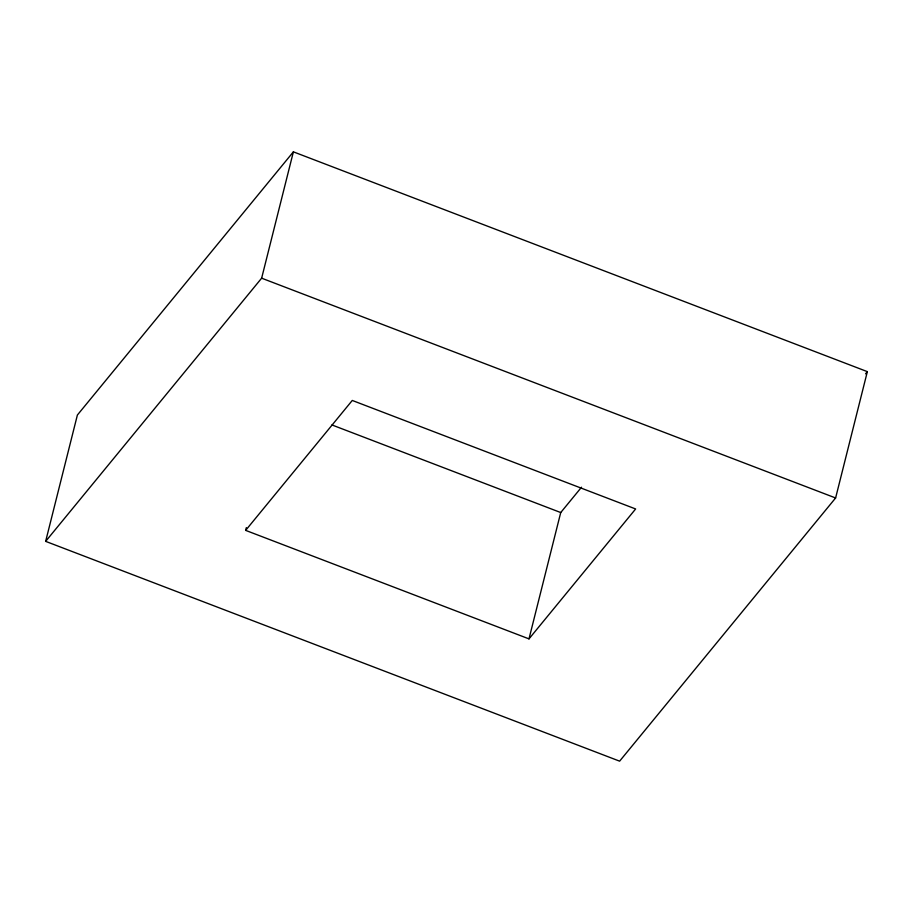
<?xml version="1.0" encoding="UTF-8"?>
<svg xmlns="http://www.w3.org/2000/svg" width="913" height="913" viewBox="0 0 913 913"><rect width="100%" height="100%" fill="white"/><g stroke="black" fill="none" stroke-linecap="round" stroke-linejoin="round"><path stroke-width="1.37" d="M45.65 541.363L77.388 415.027L293.381 151.843L867.35 371.637L835.612 497.973L619.619 761.157L45.65 541.363L261.643 278.18L293.381 151.843M245.643 530.373L352.27 400.453L635.631 508.963L528.992 638.883L245.643 530.373L246.327 527.634M528.992 638.883L560.73 512.547L581.513 487.222M865.547 373.839L867.35 371.637M261.643 278.18L835.612 497.973M331.921 424.933L560.73 512.547"/></g></svg>
